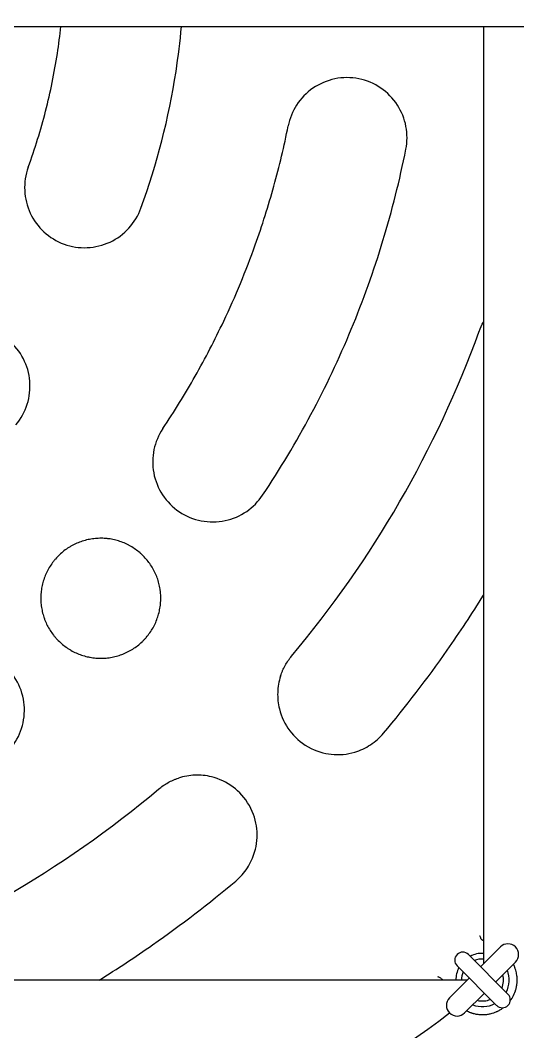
# Model space of a CAD drawing. Header units: millimetres. Extents: x 1061 to 4698, y 0 to 5700.
# Drawn here: x 3088.2 to 3274.8, y 2448.7 to 2828.2 of the extents above; entities that cross this region are included whole.
import ezdxf

# ---------------------------------------------------------------- set-up
doc = ezdxf.new("R2010")
doc.units = ezdxf.units.MM
doc.layers.add('AM_4', color=3, linetype='Continuous', lineweight=25)

msp = doc.modelspace()

# ---------------------------------------------------------------- linework, layer by layer
at = {"layer": 'AM_4'}
for p, q in [((2014.48, 2825.85), (3744.97, 2825.85)), ((3261.92, 2825.85), (3261.92, 2474.18)), ((3268.28, 2480.54), (3260.85, 2473.11)), ((3271.11, 2462.86), (3256.26, 2477.71)), ((3266.51, 2467.46), (3273.94, 2474.88)), ((3252.02, 2473.47), (3266.86, 2458.62)), ((3255.84, 2468.1), (2503.6, 2468.1)), ((3256.61, 2468.87), (3249.19, 2461.44)), ((3254.84, 2455.79), (3262.27, 2463.21))]:
    msp.add_line(p, q, dxfattribs=at)
for centre, radius, start, end in [((2879.72, 2850), 600, 306.28792, 2.95682), ((2879.72, 2850), 405, 320, 340), ((2879.72, 2850), 405, 290, 310), ((3271.11, 2477.71), 4, 315, 135), ((3254.14, 2475.59), 3, 45, 225), ((3261.56, 2468.16), 10, 87.9235, 117.5424), ((3261.56, 2468.16), 7.88, 87.3628, 112.6073), ((3261.56, 2468.16), 10, 152.4576, 180.3572), ((3261.56, 2468.16), 7.88, 157.3927, 180.4536), ((3261.56, 2468.16), 10, 332.4576, 21.4218), ((3261.56, 2468.16), 7.88, 337.3927, 14.4735), ((3268.99, 2460.74), 3, 225, 45), ((3252.02, 2458.62), 4, 135, 315), ((3261.56, 2468.16), 10, 248.5782, 297.5424), ((3261.56, 2468.16), 7.88, 255.5265, 292.6073), ((2949.92, 2850.1), 495, 270, 307.1965)]:
    msp.add_arc(centre, radius, start, end, dxfattribs=at)
for points, knots in [([(3091.15, 2773.05), (3092.41, 2776.51), (3093.59, 2780), (3095.76, 2787.03), (3096.76, 2790.57), (3099.5, 2801.24), (3100.97, 2808.44), (3102.61, 2819.07), (3103.06, 2822.46), (3103.42, 2825.85)], [-15.707947, -15.707947, -15.707947, -15.707947, -14.605395, -14.605395, -13.506545, -13.506545, -11.304598, -11.304598, -10.279433, -10.279433, -10.279433, -10.279433]), ([(3133.44, 2757.65), (3139.5, 2774.29), (3143.9, 2791.48), (3147.45, 2814.58), (3148.13, 2820.21), (3148.64, 2825.85)], [0, 0, 0, 0, 5.312033, 5.312033, 7.015461, 7.015461, 7.015461, 7.015461]), ([(3232.81, 2779.77), (3233.37, 2782.6), (3233.38, 2785.5), (3232.31, 2791.21), (3231.21, 2793.94), (3228, 2798.9), (3225.89, 2801.06), (3220.92, 2804.45), (3218.1, 2805.63), (3212.18, 2806.81), (3209.14, 2806.8), (3203.24, 2805.58), (3200.44, 2804.39), (3195.53, 2800.99), (3193.44, 2798.85), (3190.3, 2793.98), (3189.22, 2791.33), (3188.67, 2788.55)], [0, 0, 0, 0, 0.865897, 0.865897, 1.750184, 1.750184, 2.663962, 2.663962, 3.595982, 3.595982, 4.52179, 4.52179, 5.442394, 5.442394, 6.339265, 6.339265, 7.192022, 7.192022, 7.192022, 7.192022]), ([(3141.64, 2675), (3145.92, 2681.41), (3149.97, 2687.98), (3157.59, 2701.42), (3161.16, 2708.29), (3166.67, 2719.95), (3168.77, 2724.68), (3172.72, 2734.22), (3174.58, 2739.04), (3178.92, 2751.17), (3181.25, 2758.54), (3185.38, 2773.44), (3187.16, 2780.96), (3188.67, 2788.55)], [-12.377407, -12.377407, -12.377407, -12.377407, -10.058804, -10.058804, -7.734679, -7.734679, -6.182751, -6.182751, -4.635305, -4.635305, -2.321115, -2.321115, 0, 0, 0, 0]), ([(3179.05, 2649.99), (3185.6, 2659.79), (3191.66, 2669.9), (3202.77, 2690.69), (3207.81, 2701.35), (3216.83, 2723.12), (3220.8, 2734.22), (3227.64, 2756.77), (3230.51, 2768.21), (3232.81, 2779.77)], [0, 0, 0, 0, 3.535399, 3.535399, 7.072591, 7.072591, 10.60955, 10.60955, 14.146766, 14.146766, 14.146766, 14.146766]), ([(3091.15, 2773.05), (3090.64, 2771.65), (3090.28, 2770.2), (3089.83, 2767.27), (3089.75, 2765.79), (3089.96, 2761.36), (3090.67, 2758.49), (3093.16, 2753.16), (3094.92, 2750.77), (3099.25, 2746.78), (3101.82, 2745.22), (3107.36, 2743.2), (3110.3, 2742.74), (3116.22, 2743), (3119.14, 2743.71), (3124.51, 2746.23), (3126.91, 2747.99), (3130.9, 2752.35), (3132.43, 2754.89), (3133.44, 2757.65)], [0, 0, 0, 0, 0.446697, 0.446697, 0.891674, 0.891674, 1.777261, 1.777261, 2.668041, 2.668041, 3.57203, 3.57203, 4.470141, 4.470141, 5.372314, 5.372314, 6.264297, 6.264297, 7.148893, 7.148893, 7.148893, 7.148893]), ([(3086.56, 2676.45), (3088.45, 2678.71), (3089.88, 2681.32), (3091.66, 2686.92), (3091.98, 2689.85), (3091.5, 2695.71), (3090.68, 2698.58), (3087.96, 2703.87), (3086.07, 2706.22), (3081.52, 2710.05), (3078.89, 2711.49), (3073.21, 2713.27), (3070.22, 2713.59), (3064.31, 2713.04), (3061.45, 2712.2), (3056.25, 2709.46), (3053.96, 2707.61), (3052.08, 2705.37)], [0, 0, 0, 0, 0.886116, 0.886116, 1.766704, 1.766704, 2.664417, 2.664417, 3.572986, 3.572986, 4.475641, 4.475641, 5.378886, 5.378886, 6.270968, 6.270968, 7.148166, 7.148166, 7.148166, 7.148166]), ([(3141.64, 2675), (3140.03, 2672.6), (3138.91, 2669.92), (3137.72, 2664.23), (3137.69, 2661.27), (3138.77, 2655.43), (3139.91, 2652.63), (3143.2, 2647.62), (3145.35, 2645.46), (3150.33, 2642.13), (3153.13, 2640.97), (3159.02, 2639.83), (3162.06, 2639.86), (3167.9, 2641.1), (3170.65, 2642.27), (3175.44, 2645.57), (3177.46, 2647.62), (3179.05, 2649.99)], [0, 0, 0, 0, 0.865033, 0.865033, 1.75374, 1.75374, 2.667209, 2.667209, 3.594366, 3.594366, 4.515977, 4.515977, 5.435799, 5.435799, 6.333217, 6.333217, 7.192227, 7.192227, 7.192227, 7.192227]), ([(3134.28, 2595.44), (3134.41, 2595.57), (3134.53, 2595.69), (3134.65, 2595.82), (3134.91, 2596.09), (3135.16, 2596.37), (3135.4, 2596.65), (3135.89, 2597.21), (3136.35, 2597.8), (3136.77, 2598.4), (3137.2, 2599.01), (3137.6, 2599.64), (3137.96, 2600.29), (3138.15, 2600.61), (3138.32, 2600.94), (3138.49, 2601.28), (3138.66, 2601.61), (3138.82, 2601.95), (3138.97, 2602.29), (3139.27, 2602.98), (3139.53, 2603.67), (3139.76, 2604.37), (3139.99, 2605.07), (3140.18, 2605.78), (3140.34, 2606.51), (3140.42, 2606.87), (3140.49, 2607.23), (3140.56, 2607.6), (3140.62, 2607.96), (3140.67, 2608.33), (3140.72, 2608.7), (3140.8, 2609.44), (3140.85, 2610.18), (3140.87, 2610.92), (3140.88, 2611.66), (3140.86, 2612.4), (3140.8, 2613.13), (3140.79, 2613.32), (3140.77, 2613.5), (3140.75, 2613.69), (3140.73, 2613.87), (3140.71, 2614.05), (3140.69, 2614.24), (3140.64, 2614.6), (3140.58, 2614.96), (3140.52, 2615.32), (3140.39, 2616.04), (3140.23, 2616.75), (3140.03, 2617.45), (3139.83, 2618.15), (3139.6, 2618.84), (3139.34, 2619.52), (3139.2, 2619.86), (3139.06, 2620.2), (3138.91, 2620.54), (3138.84, 2620.7), (3138.76, 2620.87), (3138.68, 2621.04), (3138.6, 2621.2), (3138.52, 2621.37), (3138.44, 2621.53), (3138.11, 2622.18), (3137.75, 2622.81), (3137.36, 2623.43), (3136.97, 2624.04), (3136.55, 2624.63), (3136.11, 2625.2), (3135.66, 2625.77), (3135.19, 2626.32), (3134.68, 2626.85), (3134.43, 2627.12), (3134.17, 2627.38), (3133.91, 2627.63), (3133.64, 2627.88), (3133.37, 2628.13), (3133.1, 2628.36), (3132.55, 2628.84), (3131.98, 2629.29), (3131.39, 2629.7), (3130.8, 2630.12), (3130.19, 2630.51), (3129.55, 2630.88), (3129.24, 2631.06), (3128.92, 2631.23), (3128.59, 2631.4), (3128.26, 2631.56), (3127.93, 2631.72), (3127.6, 2631.87), (3126.93, 2632.17), (3126.25, 2632.44), (3125.56, 2632.67), (3124.87, 2632.9), (3124.17, 2633.1), (3123.46, 2633.27), (3122.75, 2633.43), (3122.03, 2633.57), (3121.29, 2633.66), (3121.11, 2633.69), (3120.93, 2633.71), (3120.74, 2633.73), (3120.56, 2633.75), (3120.37, 2633.76), (3120.19, 2633.78), (3119.82, 2633.81), (3119.45, 2633.83), (3119.09, 2633.84), (3118.35, 2633.86), (3117.62, 2633.85), (3116.89, 2633.8), (3116.15, 2633.75), (3115.42, 2633.67), (3114.69, 2633.55), (3113.96, 2633.43), (3113.23, 2633.27), (3112.51, 2633.07), (3111.79, 2632.88), (3111.09, 2632.65), (3110.4, 2632.39), (3109.7, 2632.13), (3109.02, 2631.83), (3108.36, 2631.5), (3108.03, 2631.34), (3107.7, 2631.16), (3107.37, 2630.98), (3107.04, 2630.8), (3106.72, 2630.6), (3106.4, 2630.4), (3105.77, 2630), (3105.16, 2629.58), (3104.57, 2629.12), (3103.98, 2628.67), (3103.42, 2628.18), (3102.88, 2627.67), (3102.34, 2627.16), (3101.83, 2626.62), (3101.34, 2626.05), (3101.21, 2625.91), (3101.09, 2625.76), (3100.97, 2625.62), (3100.85, 2625.47), (3100.74, 2625.33), (3100.62, 2625.18), (3100.39, 2624.88), (3100.17, 2624.58), (3099.96, 2624.28), (3099.53, 2623.67), (3099.13, 2623.04), (3098.77, 2622.4), (3098.41, 2621.75), (3098.07, 2621.09), (3097.77, 2620.41), (3097.47, 2619.72), (3097.21, 2619.02), (3096.98, 2618.31), (3096.75, 2617.61), (3096.55, 2616.89), (3096.39, 2616.17), (3096.24, 2615.45), (3096.11, 2614.73), (3096.03, 2614), (3095.94, 2613.27), (3095.89, 2612.53), (3095.88, 2611.78)], [0.0612018, 0.0612018, 0.0612018, 0.0612018, 0.0617923, 0.0617923, 0.0617923, 0.0630534, 0.0630534, 0.0630534, 0.0655755, 0.0655755, 0.0655755, 0.0680976, 0.0680976, 0.0680976, 0.0693587, 0.0693587, 0.0693587, 0.0706198, 0.0706198, 0.0706198, 0.0731419, 0.0731419, 0.0731419, 0.075664, 0.075664, 0.075664, 0.0769251, 0.0769251, 0.0769251, 0.0781862, 0.0781862, 0.0781862, 0.0807083, 0.0807083, 0.0807083, 0.0832304, 0.0832304, 0.0832304, 0.083861, 0.083861, 0.083861, 0.0844915, 0.0844915, 0.0844915, 0.0857526, 0.0857526, 0.0857526, 0.0882747, 0.0882747, 0.0882747, 0.0907968, 0.0907968, 0.0907968, 0.0920579, 0.0920579, 0.0920579, 0.0926884, 0.0926884, 0.0926884, 0.093319, 0.093319, 0.093319, 0.0958411, 0.0958411, 0.0958411, 0.0983632, 0.0983632, 0.0983632, 0.1008854, 0.1008854, 0.1008854, 0.1021464, 0.1021464, 0.1021464, 0.1034075, 0.1034075, 0.1034075, 0.1059296, 0.1059296, 0.1059296, 0.1084518, 0.1084518, 0.1084518, 0.1097128, 0.1097128, 0.1097128, 0.1109739, 0.1109739, 0.1109739, 0.113496, 0.113496, 0.113496, 0.1160182, 0.1160182, 0.1160182, 0.1185403, 0.1185403, 0.1185403, 0.1191709, 0.1191709, 0.1191709, 0.1198014, 0.1198014, 0.1198014, 0.1210625, 0.1210625, 0.1210625, 0.1235846, 0.1235846, 0.1235846, 0.1261067, 0.1261067, 0.1261067, 0.1286289, 0.1286289, 0.1286289, 0.131151, 0.131151, 0.131151, 0.1336731, 0.1336731, 0.1336731, 0.1349342, 0.1349342, 0.1349342, 0.1361953, 0.1361953, 0.1361953, 0.1387174, 0.1387174, 0.1387174, 0.1412395, 0.1412395, 0.1412395, 0.1437617, 0.1437617, 0.1437617, 0.1443922, 0.1443922, 0.1443922, 0.1450227, 0.1450227, 0.1450227, 0.1462838, 0.1462838, 0.1462838, 0.1488059, 0.1488059, 0.1488059, 0.1513281, 0.1513281, 0.1513281, 0.1538502, 0.1538502, 0.1538502, 0.1563723, 0.1563723, 0.1563723, 0.1588945, 0.1588945, 0.1588945, 0.1614166, 0.1614166, 0.1614166, 0.1614166]), ([(3095.88, 2611.78), (3095.86, 2611.04), (3095.88, 2610.3), (3095.94, 2609.57), (3096, 2608.84), (3096.09, 2608.12), (3096.22, 2607.4), (3096.35, 2606.68), (3096.51, 2605.97), (3096.71, 2605.27), (3096.81, 2604.92), (3096.92, 2604.56), (3097.03, 2604.21), (3097.15, 2603.87), (3097.28, 2603.52), (3097.41, 2603.18), (3097.67, 2602.5), (3097.97, 2601.83), (3098.3, 2601.19), (3098.63, 2600.54), (3098.99, 2599.91), (3099.37, 2599.3), (3099.76, 2598.68), (3100.18, 2598.09), (3100.63, 2597.51), (3100.74, 2597.37), (3100.86, 2597.22), (3100.98, 2597.08), (3101.09, 2596.94), (3101.21, 2596.8), (3101.33, 2596.66), (3101.57, 2596.39), (3101.81, 2596.12), (3102.06, 2595.85), (3102.56, 2595.33), (3103.08, 2594.83), (3103.63, 2594.35), (3104.18, 2593.88), (3104.75, 2593.43), (3105.34, 2593.01), (3105.64, 2592.8), (3105.94, 2592.6), (3106.25, 2592.4), (3106.4, 2592.3), (3106.56, 2592.2), (3106.71, 2592.11), (3106.87, 2592.01), (3107.03, 2591.92), (3107.19, 2591.83), (3107.82, 2591.46), (3108.47, 2591.13), (3109.13, 2590.84), (3109.8, 2590.54), (3110.47, 2590.27), (3111.16, 2590.04), (3111.85, 2589.8), (3112.56, 2589.6), (3113.27, 2589.44), (3113.45, 2589.39), (3113.63, 2589.36), (3113.81, 2589.32), (3113.99, 2589.28), (3114.18, 2589.25), (3114.36, 2589.21), (3114.72, 2589.15), (3115.08, 2589.09), (3115.44, 2589.04), (3116.17, 2588.95), (3116.9, 2588.89), (3117.63, 2588.86), (3118.36, 2588.84), (3119.1, 2588.85), (3119.84, 2588.9), (3120.21, 2588.92), (3120.58, 2588.96), (3120.95, 2589), (3121.32, 2589.04), (3121.68, 2589.09), (3122.05, 2589.15), (3122.78, 2589.28), (3123.5, 2589.43), (3124.21, 2589.62), (3124.93, 2589.81), (3125.63, 2590.04), (3126.32, 2590.3), (3126.67, 2590.44), (3127.02, 2590.58), (3127.36, 2590.72), (3127.7, 2590.87), (3128.04, 2591.03), (3128.38, 2591.2), (3129.05, 2591.53), (3129.7, 2591.9), (3130.33, 2592.29), (3130.96, 2592.68), (3131.56, 2593.11), (3132.15, 2593.56), (3132.74, 2594.02), (3133.31, 2594.51), (3133.85, 2595.02), (3133.99, 2595.15), (3134.12, 2595.28), (3134.26, 2595.42), (3134.26, 2595.42), (3134.27, 2595.43), (3134.28, 2595.44)], [0, 0, 0, 0, 0.00252213, 0.00252213, 0.00252213, 0.00504427, 0.00504427, 0.00504427, 0.0075664, 0.0075664, 0.0075664, 0.00882747, 0.00882747, 0.00882747, 0.01008854, 0.01008854, 0.01008854, 0.01261067, 0.01261067, 0.01261067, 0.01513281, 0.01513281, 0.01513281, 0.01765494, 0.01765494, 0.01765494, 0.01828547, 0.01828547, 0.01828547, 0.01891601, 0.01891601, 0.01891601, 0.02017708, 0.02017708, 0.02017708, 0.02269921, 0.02269921, 0.02269921, 0.02522134, 0.02522134, 0.02522134, 0.02648241, 0.02648241, 0.02648241, 0.02711295, 0.02711295, 0.02711295, 0.02774348, 0.02774348, 0.02774348, 0.03026561, 0.03026561, 0.03026561, 0.03278775, 0.03278775, 0.03278775, 0.03530988, 0.03530988, 0.03530988, 0.03594042, 0.03594042, 0.03594042, 0.03657095, 0.03657095, 0.03657095, 0.03783202, 0.03783202, 0.03783202, 0.04035415, 0.04035415, 0.04035415, 0.04287629, 0.04287629, 0.04287629, 0.04413735, 0.04413735, 0.04413735, 0.04539842, 0.04539842, 0.04539842, 0.04792055, 0.04792055, 0.04792055, 0.05044269, 0.05044269, 0.05044269, 0.05170376, 0.05170376, 0.05170376, 0.05296482, 0.05296482, 0.05296482, 0.05548696, 0.05548696, 0.05548696, 0.05800909, 0.05800909, 0.05800909, 0.06053123, 0.06053123, 0.06053123, 0.06116176, 0.06116176, 0.06116176, 0.06120184, 0.06120184, 0.06120184, 0.06120184]), ([(3224.44, 2560.75), (3232.86, 2570.77), (3240.83, 2581.17), (3253.06, 2598.62), (3257.59, 2605.48), (3261.92, 2612.46)], [0, 0, 0, 0, 3.927575, 3.927575, 6.393552, 6.393552, 6.393552, 6.393552]), ([(3079.73, 2550.67), (3082.11, 2552.27), (3084.17, 2554.3), (3087.45, 2559.09), (3088.62, 2561.8), (3089.86, 2567.6), (3089.89, 2570.62), (3088.78, 2576.52), (3087.62, 2579.36), (3084.25, 2584.41), (3082.07, 2586.56), (3077.03, 2589.85), (3074.22, 2590.98), (3068.39, 2592.04), (3065.44, 2592), (3059.77, 2590.8), (3057.11, 2589.68), (3054.73, 2588.09)], [0, 0, 0, 0, 0.860998, 0.860998, 1.747806, 1.747806, 2.657403, 2.657403, 3.590224, 3.590224, 4.520655, 4.520655, 5.43572, 5.43572, 6.32067, 6.32067, 7.179586, 7.179586, 7.179586, 7.179586]), ([(3185.82, 2582.19), (3185.93, 2582.53), (3186.05, 2582.87), (3186.18, 2583.2), (3186.3, 2583.54), (3186.44, 2583.87), (3186.58, 2584.2), (3186.87, 2584.86), (3187.19, 2585.5), (3187.53, 2586.13), (3188.23, 2587.38), (3189.04, 2588.56), (3189.97, 2589.67)], [0.067462344, 0.067462344, 0.067462344, 0.067462344, 0.068439543, 0.068439543, 0.068439543, 0.069416743, 0.069416743, 0.069416743, 0.071371142, 0.071371142, 0.071371142, 0.075279941, 0.075279941, 0.075279941, 0.075279941]), ([(3185.82, 2582.19), (3185.16, 2580.17), (3184.79, 2578.08), (3184.65, 2573.92), (3184.86, 2571.85), (3186.09, 2566.86), (3187.42, 2564.07), (3190.93, 2559.43), (3193.2, 2557.28), (3199.08, 2553.96), (3202.08, 2553.13), (3207.76, 2552.52), (3210.77, 2552.79), (3215.72, 2554.27), (3217.71, 2555.19), (3221.37, 2557.59), (3223.03, 2559.06), (3224.44, 2560.75)], [0, 0, 0, 0, 0.64121, 0.64121, 1.278366, 1.278366, 2.235052, 2.235052, 3.107473, 3.107473, 3.975478, 3.975478, 4.900004, 4.900004, 5.567093, 5.567093, 6.236164, 6.236164, 6.236164, 6.236164]), ([(3140.05, 2539.75), (3141.16, 2540.68), (3142.35, 2541.5), (3143.6, 2542.19), (3144.22, 2542.54), (3144.86, 2542.85), (3145.52, 2543.14), (3145.85, 2543.28), (3146.18, 2543.42), (3146.52, 2543.55), (3146.86, 2543.68), (3147.2, 2543.8), (3147.54, 2543.91)], [0.067462343, 0.067462343, 0.067462343, 0.067462343, 0.071371142, 0.071371142, 0.071371142, 0.073325542, 0.073325542, 0.073325542, 0.074302741, 0.074302741, 0.074302741, 0.07527994, 0.07527994, 0.07527994, 0.07527994]), ([(3168.98, 2505.28), (3170.67, 2506.7), (3172.14, 2508.36), (3174.54, 2512.02), (3175.46, 2514.02), (3176.94, 2518.97), (3177.2, 2521.97), (3176.59, 2527.66), (3175.76, 2530.66), (3172.43, 2536.54), (3170.27, 2538.81), (3165.64, 2542.31), (3162.84, 2543.64), (3157.86, 2544.86), (3155.8, 2545.08), (3151.64, 2544.93), (3149.55, 2544.56), (3147.54, 2543.91)], [0, 0, 0, 0, 0.662049, 0.662049, 1.322123, 1.322123, 2.235858, 2.235858, 3.092487, 3.092487, 3.954966, 3.954966, 4.90371, 4.90371, 5.534696, 5.534696, 6.169722, 6.169722, 6.169722, 6.169722]), ([(3117.74, 2468.1), (3124.55, 2472.35), (3131.25, 2476.77), (3148.56, 2488.89), (3158.95, 2496.86), (3168.98, 2505.28)], [9.372809, 9.372809, 9.372809, 9.372809, 11.781047, 11.781047, 15.708576, 15.708576, 15.708576, 15.708576]), ([(3260.43, 2484.89), (3260.44, 2484.86), (3260.45, 2484.84), (3260.52, 2484.67), (3260.58, 2484.51), (3260.72, 2484.18), (3260.79, 2484), (3260.87, 2483.82)], [-0.1173508, -0.1173508, -0.1173508, -0.1173508, -0.1091687, -0.1091687, -0.0587157, -0.0587157, -0.0000176, -0.0000176, -0.0000176, -0.0000176]), ([(3261.92, 2482.8), (3261.71, 2482.94), (3261.52, 2483.08), (3261.25, 2483.31), (3261.15, 2483.41), (3260.98, 2483.61), (3260.92, 2483.71), (3260.87, 2483.82)], [1.0298965, 1.0298965, 1.0298965, 1.0298965, 1.189982, 1.189982, 1.2912494, 1.2912494, 1.3781597, 1.3781597, 1.3781597, 1.3781597]), ([(3271.96, 2460.36), (3272.05, 2460.48), (3272.13, 2460.59), (3272.21, 2460.71), (3272.22, 2460.72), (3272.22, 2460.72), (3272.23, 2460.73), (3272.35, 2460.9), (3272.47, 2461.08), (3272.58, 2461.27), (3272.6, 2461.3), (3272.62, 2461.33), (3272.65, 2461.37), (3272.74, 2461.52), (3272.83, 2461.68), (3272.92, 2461.84), (3273.32, 2462.57), (3273.66, 2463.32), (3273.91, 2464.11), (3273.93, 2464.15), (3273.94, 2464.19), (3273.95, 2464.23), (3274.01, 2464.43), (3274.07, 2464.63), (3274.13, 2464.83), (3274.13, 2464.84), (3274.13, 2464.85), (3274.13, 2464.86), (3274.19, 2465.07), (3274.24, 2465.28), (3274.28, 2465.49), (3274.29, 2465.52), (3274.29, 2465.54), (3274.3, 2465.57), (3274.38, 2465.97), (3274.44, 2466.37), (3274.49, 2466.77), (3274.5, 2466.86), (3274.5, 2466.95), (3274.51, 2467.04), (3274.53, 2467.29), (3274.55, 2467.54), (3274.56, 2467.79), (3274.56, 2467.87), (3274.56, 2467.96), (3274.56, 2468.05), (3274.56, 2468.21), (3274.56, 2468.37), (3274.56, 2468.53), (3274.55, 2468.58), (3274.55, 2468.64), (3274.55, 2468.69), (3274.54, 2468.9), (3274.53, 2469.12), (3274.51, 2469.33), (3274.49, 2469.55), (3274.46, 2469.77), (3274.43, 2469.99), (3274.35, 2470.6), (3274.22, 2471.2), (3274.05, 2471.79), (3273.99, 2471.99), (3273.93, 2472.18), (3273.86, 2472.38), (3273.81, 2472.52), (3273.76, 2472.65), (3273.71, 2472.78), (3273.69, 2472.85), (3273.66, 2472.91), (3273.64, 2472.97), (3273.49, 2473.35), (3273.32, 2473.72), (3273.14, 2474.08)], [0.06483554, 0.06483554, 0.06483554, 0.06483554, 0.06536174, 0.06536174, 0.06536174, 0.06538406, 0.06538406, 0.06538406, 0.06616987, 0.06616987, 0.06616987, 0.06631821, 0.06631821, 0.06631821, 0.06697799, 0.06697799, 0.06697799, 0.07005483, 0.07005483, 0.07005483, 0.0702105, 0.0702105, 0.0702105, 0.07098899, 0.07098899, 0.07098899, 0.07101863, 0.07101863, 0.07101863, 0.07182676, 0.07182676, 0.07182676, 0.07192314, 0.07192314, 0.07192314, 0.07344301, 0.07344301, 0.07344301, 0.07379146, 0.07379146, 0.07379146, 0.07472561, 0.07472561, 0.07472561, 0.0750592, 0.0750592, 0.0750592, 0.07565977, 0.07565977, 0.07565977, 0.07586742, 0.07586742, 0.07586742, 0.07667562, 0.07667562, 0.07667562, 0.07752808, 0.07752808, 0.07752808, 0.07990864, 0.07990864, 0.07990864, 0.08071667, 0.08071667, 0.08071667, 0.0812647, 0.0812647, 0.0812647, 0.08152425, 0.08152425, 0.08152425, 0.08310643, 0.08310643, 0.08310643, 0.08310643]), ([(3245.9, 2468.85), (3245.72, 2468.93), (3245.54, 2469.01), (3245.21, 2469.14), (3245.05, 2469.2), (3244.89, 2469.27), (3244.87, 2469.28), (3244.85, 2469.29), (3244.83, 2469.29)], [-0.109477, -0.109477, -0.109477, -0.109477, -0.0510825, -0.0510825, 0, 0, 0.0036861, 0.0073507, 0.0073507, 0.0073507, 0.0073507]), ([(3245.9, 2468.85), (3246.01, 2468.8), (3246.11, 2468.74), (3246.31, 2468.58), (3246.41, 2468.47), (3246.57, 2468.29), (3246.64, 2468.2), (3246.72, 2468.1)], [0, 0, 0, 0, 0.0356219, 0.0356219, 0.0771278, 0.0771278, 0.1103053, 0.1103053, 0.1103053, 0.1103053]), ([(3255.64, 2456.59), (3256.07, 2456.37), (3256.5, 2456.18), (3256.95, 2456.01), (3257.06, 2455.97), (3257.17, 2455.93), (3257.28, 2455.89), (3257.39, 2455.85), (3257.51, 2455.81), (3257.63, 2455.77), (3257.71, 2455.75), (3257.79, 2455.72), (3257.87, 2455.7), (3258.02, 2455.65), (3258.18, 2455.61), (3258.33, 2455.57), (3258.38, 2455.56), (3258.43, 2455.54), (3258.48, 2455.53), (3258.89, 2455.43), (3259.3, 2455.35), (3259.72, 2455.29), (3259.73, 2455.29), (3259.75, 2455.29), (3259.76, 2455.29), (3260.24, 2455.22), (3260.73, 2455.18), (3261.22, 2455.17), (3261.46, 2455.16), (3261.71, 2455.16), (3261.95, 2455.17), (3262.05, 2455.17), (3262.16, 2455.18), (3262.26, 2455.18), (3262.4, 2455.19), (3262.55, 2455.2), (3262.7, 2455.21), (3262.77, 2455.22), (3262.83, 2455.22), (3262.9, 2455.23), (3263.11, 2455.25), (3263.33, 2455.28), (3263.54, 2455.31), (3263.96, 2455.38), (3264.38, 2455.46), (3264.8, 2455.57), (3265.07, 2455.64), (3265.35, 2455.72), (3265.62, 2455.81), (3265.76, 2455.86), (3265.9, 2455.91), (3266.04, 2455.96), (3266.25, 2456.04), (3266.45, 2456.12), (3266.66, 2456.2), (3266.78, 2456.26), (3266.91, 2456.31), (3267.03, 2456.37), (3267.11, 2456.4), (3267.18, 2456.44), (3267.25, 2456.48), (3267.63, 2456.66), (3268, 2456.86), (3268.37, 2457.09), (3268.71, 2457.29), (3269.04, 2457.52), (3269.36, 2457.76)], [0.04203608, 0.04203608, 0.04203608, 0.04203608, 0.04389848, 0.04389848, 0.04389848, 0.04435042, 0.04435042, 0.04435042, 0.04483263, 0.04483263, 0.04483263, 0.04515853, 0.04515853, 0.04515853, 0.04576679, 0.04576679, 0.04576679, 0.04596666, 0.04596666, 0.04596666, 0.04758293, 0.04758293, 0.04758293, 0.0476351, 0.0476351, 0.0476351, 0.04950341, 0.04950341, 0.04950341, 0.05043757, 0.05043757, 0.05043757, 0.05081537, 0.05081537, 0.05081537, 0.05137172, 0.05137172, 0.05137172, 0.05162359, 0.05162359, 0.05162359, 0.05243188, 0.05243188, 0.05243188, 0.05404803, 0.05404803, 0.05404803, 0.05510835, 0.05510835, 0.05510835, 0.05566421, 0.05566421, 0.05566421, 0.05647233, 0.05647233, 0.05647233, 0.05697666, 0.05697666, 0.05697666, 0.05728046, 0.05728046, 0.05728046, 0.05884497, 0.05884497, 0.05884497, 0.06031953, 0.06031953, 0.06031953, 0.06031953])]:
    msp.add_open_spline(points, degree=3, knots=knots, dxfattribs=at)
msp.add_open_spline([(3260.3, 2711.48), (3260.74, 2712.7), (3261.29, 2713.87), (3261.92, 2714.98)], degree=3, dxfattribs=at)

doc.saveas('drawing.dxf')
